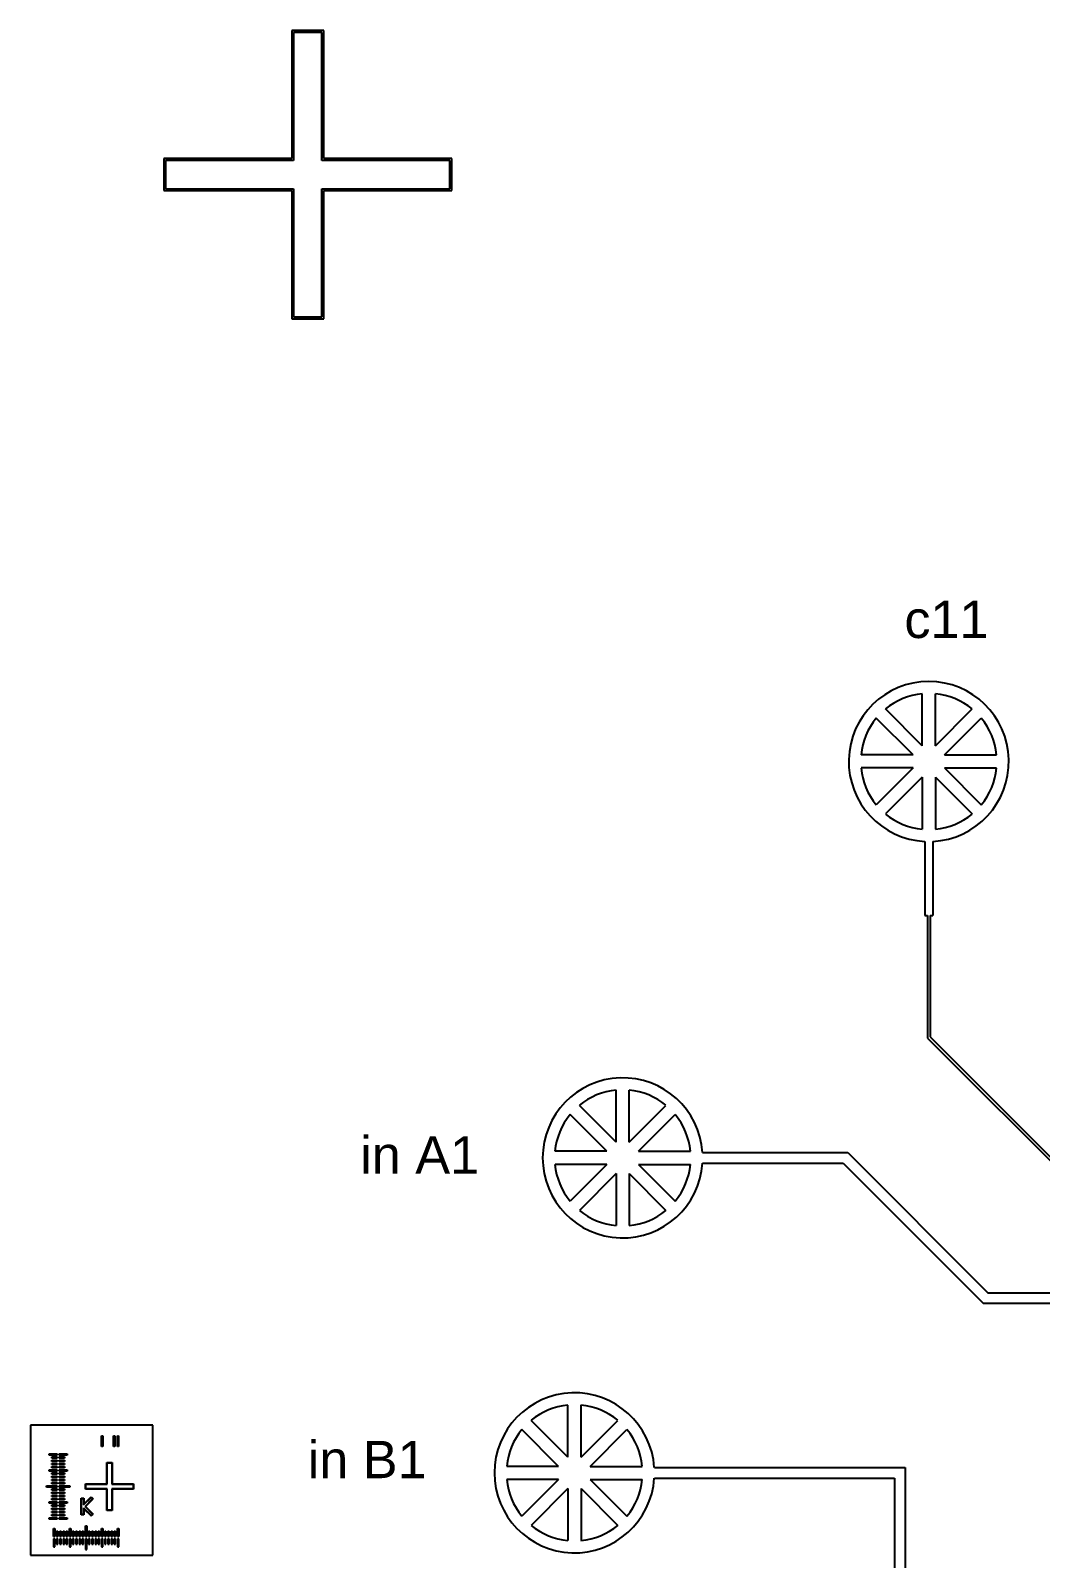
# Model space of a CAD drawing. Header units: millimetres. Extents: x -167437 to 196752, y 185 to 128185.
# Drawn here: x -167437 to -157972, y 51013 to 65332 of the extents above; entities that cross this region are included whole.
import ezdxf

# ---------------------------------------------------------------- set-up
doc = ezdxf.new("R2010")
doc.units = ezdxf.units.MM
for name, color, linetype in [('Control - Clear', 10, 'Continuous'), ('Control - Mask', 40, 'Continuous'), ('Flow - AZ50', 80, 'Continuous'), ('Flow - Clear', 140, 'Continuous'), ('Flow - Mask', 131, 'Continuous')]:
    doc.layers.add(name, color=color, linetype=linetype)
doc.styles.get("Standard").update_dxf_attribs({"font": 'arial.ttf'})

msp = doc.modelspace()

# ---------------------------------------------------------------- linework, layer by layer
at = {"layer": 'Control - Clear'}
for p, q in [((-164707, 65314), (-164971, 65314)), ((-164971, 65314), (-164971, 64114)), ((-164707, 64114), (-164707, 65314)), ((-164971, 64114), (-166171, 64114)), ((-166171, 64114), (-166171, 63850)), ((-163507, 64114), (-164707, 64114)), ((-163507, 63850), (-163507, 64114)), ((-166171, 63850), (-164971, 63850)), ((-164971, 63850), (-164971, 62650)), ((-164707, 62650), (-164707, 63850)), ((-164707, 63850), (-163507, 63850)), ((-164971, 62650), (-164707, 62650)), ((-159055, 57733), (-159055, 57038)), ((-158980, 57733), (-158980, 57038)), ((-159055, 57038), (-159030, 57038)), ((-159030, 57038), (-159030, 55889)), ((-159005, 57038), (-158980, 57038)), ((-159005, 57038), (-159005, 55900)), ((-159030, 55889), (-157469, 54328)), ((-159005, 55900), (-157459, 54353)), ((-166660, 52063), (-166660, 52163)), ((-166660, 52163), (-166648, 52163)), ((-166648, 52163), (-166648, 52063)), ((-166623, 52063), (-166623, 52163)), ((-166623, 52163), (-166611, 52163)), ((-166611, 52163), (-166611, 52063)), ((-167262, 51982), (-167262, 51994)), ((-167262, 51994), (-167187, 51994)), ((-167187, 51982), (-167262, 51982)), ((-167187, 51994), (-167187, 51982)), ((-166648, 52063), (-166660, 52063)), ((-166611, 52063), (-166623, 52063)), ((-167262, 51832), (-167262, 51844)), ((-167262, 51844), (-167187, 51844)), ((-167237, 51952), (-167237, 51964)), ((-167237, 51964), (-167187, 51964)), ((-167187, 51952), (-167237, 51952)), ((-167237, 51922), (-167237, 51934)), ((-167237, 51934), (-167187, 51934)), ((-167187, 51922), (-167237, 51922)), ((-167237, 51892), (-167237, 51904)), ((-167237, 51904), (-167187, 51904)), ((-167187, 51892), (-167237, 51892)), ((-167237, 51862), (-167237, 51874)), ((-167237, 51874), (-167187, 51874)), ((-167187, 51862), (-167237, 51862)), ((-167187, 51964), (-167187, 51952)), ((-167187, 51934), (-167187, 51922)), ((-167187, 51904), (-167187, 51892)), ((-167187, 51874), (-167187, 51862)), ((-167187, 51844), (-167187, 51832)), ((-166719, 51710), (-166719, 51910)), ((-166719, 51910), (-166675, 51910)), ((-166675, 51910), (-166675, 51710)), ((-167287, 51682), (-167287, 51694)), ((-167287, 51694), (-167187, 51694)), ((-167187, 51832), (-167262, 51832)), ((-167237, 51802), (-167237, 51814)), ((-167237, 51814), (-167187, 51814)), ((-167187, 51802), (-167237, 51802)), ((-167237, 51772), (-167237, 51784)), ((-167237, 51784), (-167187, 51784)), ((-167187, 51772), (-167237, 51772)), ((-167237, 51742), (-167237, 51754)), ((-167237, 51754), (-167187, 51754)), ((-167187, 51742), (-167237, 51742)), ((-167237, 51712), (-167237, 51724)), ((-167237, 51724), (-167187, 51724)), ((-167187, 51712), (-167237, 51712)), ((-167187, 51814), (-167187, 51802)), ((-167187, 51784), (-167187, 51772)), ((-167187, 51754), (-167187, 51742)), ((-167187, 51724), (-167187, 51712)), ((-167187, 51694), (-167187, 51682)), ((-166919, 51710), (-166719, 51710)), ((-166919, 51666), (-166919, 51710)), ((-166675, 51710), (-166475, 51710)), ((-166475, 51710), (-166475, 51666)), ((-167187, 51682), (-167287, 51682)), ((-167237, 51652), (-167237, 51664)), ((-167237, 51664), (-167187, 51664)), ((-167187, 51652), (-167237, 51652)), ((-167237, 51622), (-167237, 51634)), ((-167237, 51634), (-167187, 51634)), ((-167187, 51622), (-167237, 51622)), ((-167237, 51592), (-167237, 51604)), ((-167237, 51604), (-167187, 51604)), ((-167187, 51592), (-167237, 51592)), ((-167237, 51562), (-167237, 51574)), ((-167237, 51574), (-167187, 51574)), ((-167187, 51562), (-167237, 51562)), ((-167187, 51664), (-167187, 51652)), ((-167187, 51634), (-167187, 51622)), ((-167187, 51604), (-167187, 51592)), ((-167187, 51574), (-167187, 51562)), ((-166960, 51575), (-166940, 51575)), ((-166960, 51425), (-166960, 51575)), ((-166940, 51514), (-166869, 51585)), ((-166940, 51575), (-166940, 51514)), ((-166926, 51500), (-166855, 51571)), ((-166719, 51666), (-166919, 51666)), ((-166869, 51585), (-166855, 51571)), ((-166719, 51466), (-166719, 51666)), ((-166475, 51666), (-166675, 51666)), ((-166675, 51666), (-166675, 51466)), ((-167262, 51532), (-167262, 51544)), ((-167262, 51544), (-167187, 51544)), ((-167187, 51532), (-167262, 51532)), ((-167237, 51502), (-167237, 51514)), ((-167237, 51514), (-167187, 51514)), ((-167187, 51502), (-167237, 51502)), ((-167237, 51472), (-167237, 51484)), ((-167237, 51484), (-167187, 51484)), ((-167187, 51472), (-167237, 51472)), ((-167237, 51442), (-167237, 51454)), ((-167237, 51454), (-167187, 51454)), ((-167187, 51442), (-167237, 51442)), ((-167237, 51412), (-167237, 51424)), ((-167237, 51424), (-167187, 51424)), ((-167187, 51412), (-167237, 51412)), ((-167187, 51544), (-167187, 51532)), ((-167187, 51514), (-167187, 51502)), ((-167187, 51484), (-167187, 51472)), ((-167187, 51454), (-167187, 51442)), ((-167187, 51424), (-167187, 51412)), ((-166940, 51425), (-166960, 51425)), ((-166940, 51486), (-166940, 51425)), ((-166940, 51486), (-166869, 51415)), ((-166926, 51500), (-166855, 51429)), ((-166869, 51415), (-166855, 51429)), ((-166675, 51466), (-166719, 51466)), ((-167262, 51382), (-167262, 51394)), ((-167262, 51394), (-167187, 51394)), ((-167187, 51382), (-167262, 51382)), ((-167222, 51218), (-167222, 51293)), ((-167222, 51293), (-167210, 51293)), ((-167210, 51293), (-167210, 51218)), ((-167192, 51218), (-167192, 51268)), ((-167192, 51268), (-167180, 51268)), ((-167187, 51394), (-167187, 51382)), ((-167180, 51268), (-167180, 51218)), ((-167162, 51218), (-167162, 51268)), ((-167162, 51268), (-167150, 51268)), ((-167150, 51268), (-167150, 51218)), ((-167132, 51218), (-167132, 51268)), ((-167132, 51268), (-167120, 51268)), ((-167120, 51268), (-167120, 51218)), ((-167102, 51218), (-167102, 51268)), ((-167102, 51268), (-167090, 51268)), ((-167090, 51268), (-167090, 51218)), ((-167072, 51218), (-167072, 51293)), ((-167072, 51293), (-167060, 51293)), ((-167060, 51293), (-167060, 51218)), ((-167042, 51218), (-167042, 51268)), ((-167042, 51268), (-167030, 51268)), ((-167030, 51268), (-167030, 51218)), ((-167012, 51218), (-167012, 51268)), ((-167012, 51268), (-167000, 51268)), ((-167000, 51268), (-167000, 51218)), ((-166982, 51218), (-166982, 51268)), ((-166982, 51268), (-166970, 51268)), ((-166970, 51268), (-166970, 51218)), ((-166952, 51218), (-166952, 51268)), ((-166952, 51268), (-166940, 51268)), ((-166940, 51268), (-166940, 51218)), ((-166922, 51218), (-166922, 51318)), ((-166922, 51318), (-166910, 51318)), ((-166910, 51318), (-166910, 51218)), ((-166892, 51218), (-166892, 51268)), ((-166892, 51268), (-166880, 51268)), ((-166880, 51268), (-166880, 51218)), ((-166862, 51218), (-166862, 51268)), ((-166862, 51268), (-166850, 51268)), ((-166850, 51268), (-166850, 51218)), ((-166832, 51218), (-166832, 51268)), ((-166832, 51268), (-166820, 51268)), ((-166820, 51268), (-166820, 51218)), ((-166802, 51218), (-166802, 51268)), ((-166802, 51268), (-166790, 51268)), ((-166790, 51268), (-166790, 51218)), ((-166772, 51218), (-166772, 51293)), ((-166772, 51293), (-166760, 51293)), ((-166760, 51293), (-166760, 51218)), ((-166742, 51218), (-166742, 51268)), ((-166742, 51268), (-166730, 51268)), ((-166730, 51268), (-166730, 51218)), ((-166712, 51218), (-166712, 51268)), ((-166712, 51268), (-166700, 51268)), ((-166700, 51268), (-166700, 51218)), ((-166682, 51218), (-166682, 51268)), ((-166682, 51268), (-166670, 51268)), ((-166670, 51268), (-166670, 51218)), ((-166652, 51218), (-166652, 51268)), ((-166652, 51268), (-166640, 51268)), ((-166640, 51268), (-166640, 51218)), ((-166622, 51218), (-166622, 51293)), ((-166622, 51293), (-166610, 51293)), ((-166610, 51293), (-166610, 51218)), ((-167210, 51218), (-167222, 51218)), ((-167180, 51218), (-167192, 51218)), ((-167150, 51218), (-167162, 51218)), ((-167120, 51218), (-167132, 51218)), ((-167090, 51218), (-167102, 51218)), ((-167060, 51218), (-167072, 51218)), ((-167030, 51218), (-167042, 51218)), ((-167000, 51218), (-167012, 51218)), ((-166970, 51218), (-166982, 51218)), ((-166940, 51218), (-166952, 51218)), ((-166910, 51218), (-166922, 51218)), ((-166880, 51218), (-166892, 51218)), ((-166850, 51218), (-166862, 51218)), ((-166820, 51218), (-166832, 51218)), ((-166790, 51218), (-166802, 51218)), ((-166760, 51218), (-166772, 51218)), ((-166730, 51218), (-166742, 51218)), ((-166700, 51218), (-166712, 51218)), ((-166670, 51218), (-166682, 51218)), ((-166640, 51218), (-166652, 51218)), ((-166610, 51218), (-166622, 51218))]:
    msp.add_line(p, q, dxfattribs=at)
msp.add_arc((-159018, 58482), 750, 272.866, 267.134, dxfattribs=at)
at = {"layer": 'Control - Mask'}
for p, q in [((-159079, 58630), (-159079, 59117)), ((-158956, 58630), (-158956, 59117)), ((-159166, 58544), (-159510, 58888)), ((-159079, 58630), (-159423, 58974)), ((-158956, 58630), (-158612, 58974)), ((-158870, 58544), (-158526, 58888)), ((-159166, 58544), (-159652, 58544)), ((-158870, 58544), (-158383, 58544)), ((-159166, 58421), (-159652, 58421)), ((-159166, 58421), (-159510, 58077)), ((-159079, 58334), (-159423, 57990)), ((-159079, 58334), (-159079, 57848)), ((-158956, 58334), (-158956, 57848)), ((-158956, 58334), (-158612, 57990)), ((-158870, 58421), (-158383, 58421)), ((-158870, 58421), (-158526, 58077))]:
    msp.add_line(p, q, dxfattribs=at)
for start, end in [(95.5177, 129.4823), (50.5177, 84.4823), (140.5177, 174.4823), (5.5177, 39.4823), (185.5177, 219.4823), (320.5177, 354.4823), (230.5177, 264.4823), (275.5177, 309.4823)]:
    msp.add_arc((-159018, 58482), 638, start, end, dxfattribs=at)
at = {"layer": 'Flow - AZ50'}
for p, q in [((-166772, 52063), (-166772, 52163)), ((-166772, 52163), (-166760, 52163)), ((-166760, 52163), (-166760, 52063)), ((-167167, 51994), (-167092, 51994)), ((-167167, 51982), (-167167, 51994)), ((-167092, 51982), (-167167, 51982)), ((-167092, 51994), (-167092, 51982)), ((-166760, 52063), (-166772, 52063)), ((-167167, 51964), (-167117, 51964)), ((-167167, 51952), (-167167, 51964)), ((-167117, 51952), (-167167, 51952)), ((-167167, 51934), (-167117, 51934)), ((-167167, 51922), (-167167, 51934)), ((-167117, 51922), (-167167, 51922)), ((-167167, 51904), (-167117, 51904)), ((-167167, 51892), (-167167, 51904)), ((-167117, 51892), (-167167, 51892)), ((-167167, 51874), (-167117, 51874)), ((-167167, 51862), (-167167, 51874)), ((-167117, 51862), (-167167, 51862)), ((-167167, 51844), (-167092, 51844)), ((-167167, 51832), (-167167, 51844)), ((-167117, 51964), (-167117, 51952)), ((-167117, 51934), (-167117, 51922)), ((-167117, 51904), (-167117, 51892)), ((-167117, 51874), (-167117, 51862)), ((-167092, 51844), (-167092, 51832)), ((-166722, 51713), (-166722, 51913)), ((-166722, 51913), (-166672, 51913)), ((-166672, 51913), (-166672, 51713)), ((-167092, 51832), (-167167, 51832)), ((-167167, 51814), (-167117, 51814)), ((-167167, 51802), (-167167, 51814)), ((-167117, 51802), (-167167, 51802)), ((-167167, 51784), (-167117, 51784)), ((-167167, 51772), (-167167, 51784)), ((-167117, 51772), (-167167, 51772)), ((-167167, 51754), (-167117, 51754)), ((-167167, 51742), (-167167, 51754)), ((-167117, 51742), (-167167, 51742)), ((-167167, 51724), (-167117, 51724)), ((-167167, 51712), (-167167, 51724)), ((-167117, 51712), (-167167, 51712)), ((-167167, 51694), (-167067, 51694)), ((-167167, 51682), (-167167, 51694)), ((-167117, 51814), (-167117, 51802)), ((-167117, 51784), (-167117, 51772)), ((-167117, 51754), (-167117, 51742)), ((-167117, 51724), (-167117, 51712)), ((-167067, 51694), (-167067, 51682)), ((-166922, 51713), (-166722, 51713)), ((-166922, 51663), (-166922, 51713)), ((-166672, 51713), (-166472, 51713)), ((-166472, 51713), (-166472, 51663)), ((-167067, 51682), (-167167, 51682)), ((-167167, 51664), (-167117, 51664)), ((-167167, 51652), (-167167, 51664)), ((-167117, 51652), (-167167, 51652)), ((-167167, 51634), (-167117, 51634)), ((-167167, 51622), (-167167, 51634)), ((-167117, 51622), (-167167, 51622)), ((-167167, 51604), (-167117, 51604)), ((-167167, 51592), (-167167, 51604)), ((-167117, 51592), (-167167, 51592)), ((-167167, 51574), (-167117, 51574)), ((-167167, 51562), (-167167, 51574)), ((-167117, 51562), (-167167, 51562)), ((-167117, 51664), (-167117, 51652)), ((-167117, 51634), (-167117, 51622)), ((-167117, 51604), (-167117, 51592)), ((-167117, 51574), (-167117, 51562)), ((-166963, 51578), (-166937, 51578)), ((-166963, 51422), (-166963, 51578)), ((-166937, 51521), (-166869, 51589)), ((-166937, 51578), (-166937, 51521)), ((-166722, 51663), (-166922, 51663)), ((-166921, 51500), (-166851, 51571)), ((-166869, 51589), (-166851, 51571)), ((-166722, 51463), (-166722, 51663)), ((-166472, 51663), (-166672, 51663)), ((-166672, 51663), (-166672, 51463)), ((-167167, 51544), (-167092, 51544)), ((-167167, 51532), (-167167, 51544)), ((-167092, 51532), (-167167, 51532)), ((-167167, 51514), (-167117, 51514)), ((-167167, 51502), (-167167, 51514)), ((-167117, 51502), (-167167, 51502)), ((-167167, 51484), (-167117, 51484)), ((-167167, 51472), (-167167, 51484)), ((-167117, 51472), (-167167, 51472)), ((-167167, 51454), (-167117, 51454)), ((-167167, 51442), (-167167, 51454)), ((-167117, 51442), (-167167, 51442)), ((-167167, 51424), (-167117, 51424)), ((-167167, 51412), (-167167, 51424)), ((-167117, 51412), (-167167, 51412)), ((-167117, 51514), (-167117, 51502)), ((-167117, 51484), (-167117, 51472)), ((-167117, 51454), (-167117, 51442)), ((-167117, 51424), (-167117, 51412)), ((-167092, 51544), (-167092, 51532)), ((-166937, 51422), (-166963, 51422)), ((-166937, 51479), (-166937, 51422)), ((-166937, 51479), (-166869, 51411)), ((-166921, 51500), (-166851, 51429)), ((-166869, 51411), (-166851, 51429)), ((-166672, 51463), (-166722, 51463)), ((-167167, 51394), (-167092, 51394)), ((-167167, 51382), (-167167, 51394)), ((-167092, 51382), (-167167, 51382)), ((-167092, 51394), (-167092, 51382)), ((-167222, 51198), (-167222, 51123)), ((-167210, 51198), (-167222, 51198)), ((-167222, 51123), (-167210, 51123)), ((-167210, 51123), (-167210, 51198)), ((-167192, 51198), (-167192, 51148)), ((-167180, 51198), (-167192, 51198)), ((-167192, 51148), (-167180, 51148)), ((-167180, 51148), (-167180, 51198)), ((-167162, 51198), (-167162, 51148)), ((-167150, 51198), (-167162, 51198)), ((-167162, 51148), (-167150, 51148)), ((-167150, 51148), (-167150, 51198)), ((-167132, 51198), (-167132, 51148)), ((-167120, 51198), (-167132, 51198)), ((-167132, 51148), (-167120, 51148)), ((-167120, 51148), (-167120, 51198)), ((-167102, 51198), (-167102, 51148)), ((-167090, 51198), (-167102, 51198)), ((-167102, 51148), (-167090, 51148)), ((-167090, 51148), (-167090, 51198)), ((-167072, 51198), (-167072, 51123)), ((-167060, 51198), (-167072, 51198)), ((-167072, 51123), (-167060, 51123)), ((-167060, 51123), (-167060, 51198)), ((-167042, 51198), (-167042, 51148)), ((-167030, 51198), (-167042, 51198)), ((-167042, 51148), (-167030, 51148)), ((-167030, 51148), (-167030, 51198)), ((-167012, 51198), (-167012, 51148)), ((-167000, 51198), (-167012, 51198)), ((-167012, 51148), (-167000, 51148)), ((-167000, 51148), (-167000, 51198)), ((-166982, 51198), (-166982, 51148)), ((-166970, 51198), (-166982, 51198)), ((-166982, 51148), (-166970, 51148)), ((-166970, 51148), (-166970, 51198)), ((-166952, 51198), (-166952, 51148)), ((-166940, 51198), (-166952, 51198)), ((-166952, 51148), (-166940, 51148)), ((-166940, 51148), (-166940, 51198)), ((-166922, 51198), (-166922, 51098)), ((-166910, 51198), (-166922, 51198)), ((-166910, 51098), (-166910, 51198)), ((-166892, 51198), (-166892, 51148)), ((-166880, 51198), (-166892, 51198)), ((-166892, 51148), (-166880, 51148)), ((-166880, 51148), (-166880, 51198)), ((-166862, 51198), (-166862, 51148)), ((-166850, 51198), (-166862, 51198)), ((-166862, 51148), (-166850, 51148)), ((-166850, 51148), (-166850, 51198)), ((-166832, 51198), (-166832, 51148)), ((-166820, 51198), (-166832, 51198)), ((-166832, 51148), (-166820, 51148)), ((-166820, 51148), (-166820, 51198)), ((-166802, 51198), (-166802, 51148)), ((-166790, 51198), (-166802, 51198)), ((-166802, 51148), (-166790, 51148)), ((-166790, 51148), (-166790, 51198)), ((-166772, 51198), (-166772, 51123)), ((-166760, 51198), (-166772, 51198)), ((-166772, 51123), (-166760, 51123)), ((-166760, 51123), (-166760, 51198)), ((-166742, 51198), (-166742, 51148)), ((-166730, 51198), (-166742, 51198)), ((-166742, 51148), (-166730, 51148)), ((-166730, 51148), (-166730, 51198)), ((-166712, 51198), (-166712, 51148)), ((-166700, 51198), (-166712, 51198)), ((-166712, 51148), (-166700, 51148)), ((-166700, 51148), (-166700, 51198)), ((-166682, 51198), (-166682, 51148)), ((-166670, 51198), (-166682, 51198)), ((-166682, 51148), (-166670, 51148)), ((-166670, 51148), (-166670, 51198)), ((-166652, 51198), (-166652, 51148)), ((-166640, 51198), (-166652, 51198)), ((-166652, 51148), (-166640, 51148)), ((-166640, 51148), (-166640, 51198)), ((-166622, 51198), (-166622, 51123)), ((-166610, 51198), (-166622, 51198)), ((-166622, 51123), (-166610, 51123)), ((-166610, 51123), (-166610, 51198)), ((-166922, 51098), (-166910, 51098))]:
    msp.add_line(p, q, dxfattribs=at)
at = {"layer": 'Flow - Clear'}
for p, q in [((-164689, 65332), (-164989, 65332)), ((-164989, 65332), (-164989, 64132)), ((-164689, 64132), (-164689, 65332)), ((-164989, 64132), (-166189, 64132)), ((-166189, 64132), (-166189, 63832)), ((-163489, 64132), (-164689, 64132)), ((-163489, 63832), (-163489, 64132)), ((-166189, 63832), (-164989, 63832)), ((-164989, 63832), (-164989, 62632)), ((-164689, 62632), (-164689, 63832)), ((-164689, 63832), (-163489, 63832)), ((-164989, 62632), (-164689, 62632)), ((-161138, 54817), (-159778, 54817)), ((-161138, 54717), (-159819, 54717)), ((-159819, 54717), (-158505, 53403)), ((-159778, 54817), (-158464, 53503)), ((-158464, 53503), (-155939, 53503)), ((-156514, 53403), (-158505, 53403)), ((-167437, 52263), (-167437, 51043)), ((-166292, 52263), (-167437, 52263)), ((-166292, 51043), (-166292, 52263)), ((-161590, 51865), (-159240, 51865)), ((-159240, 51865), (-159240, 50603)), ((-161590, 51765), (-159340, 51765)), ((-159340, 51765), (-159340, 49465)), ((-167437, 51043), (-166292, 51043))]:
    msp.add_line(p, q, dxfattribs=at)
for centre in [(-161887, 54767), (-162339, 51815)]:
    msp.add_arc(centre, 750, 3.8226, 356.1774, dxfattribs=at)
at = {"layer": 'Flow - Mask'}
for p, q in [((-161948, 54915), (-161948, 55402)), ((-161825, 54915), (-161825, 55402)), ((-162035, 54829), (-162379, 55173)), ((-161948, 54915), (-162292, 55259)), ((-161825, 54915), (-161481, 55259)), ((-161739, 54829), (-161394, 55173)), ((-162035, 54829), (-162521, 54829)), ((-162035, 54706), (-162521, 54706)), ((-162035, 54706), (-162379, 54362)), ((-161739, 54829), (-161252, 54829)), ((-161739, 54706), (-161252, 54706)), ((-161739, 54706), (-161394, 54362)), ((-161948, 54619), (-162292, 54275)), ((-161948, 54619), (-161948, 54133)), ((-161825, 54619), (-161825, 54133)), ((-161825, 54619), (-161481, 54275)), ((-162400, 51963), (-162400, 52449)), ((-162277, 51963), (-162277, 52449)), ((-162400, 51963), (-162744, 52307)), ((-162277, 51963), (-161933, 52307)), ((-162487, 51876), (-162831, 52220)), ((-162191, 51876), (-161847, 52220)), ((-162487, 51876), (-162973, 51876)), ((-162191, 51876), (-161704, 51876)), ((-162487, 51753), (-162973, 51753)), ((-162487, 51753), (-162831, 51409)), ((-162191, 51753), (-161704, 51753)), ((-162191, 51753), (-161847, 51409)), ((-162400, 51667), (-162744, 51323)), ((-162400, 51667), (-162400, 51180)), ((-162277, 51667), (-162277, 51180)), ((-162277, 51667), (-161933, 51323))]:
    msp.add_line(p, q, dxfattribs=at)
for centre, start, end in [((-161887, 54767), 95.5177, 129.4823), ((-161887, 54767), 50.5177, 84.4823), ((-161887, 54767), 140.5177, 174.4823), ((-161887, 54767), 5.5177, 39.4823), ((-161887, 54767), 185.5177, 219.4823), ((-161887, 54767), 320.5177, 354.4823), ((-161887, 54767), 230.5177, 264.4823), ((-161887, 54767), 275.5177, 309.4823), ((-162339, 51815), 95.5177, 129.4823), ((-162339, 51815), 50.5177, 84.4823), ((-162339, 51815), 140.5177, 174.4823), ((-162339, 51815), 5.5177, 39.4823), ((-162339, 51815), 185.5177, 219.4823), ((-162339, 51815), 320.5177, 354.4823), ((-162339, 51815), 230.5177, 264.4823), ((-162339, 51815), 275.5177, 309.4823)]:
    msp.add_arc(centre, 638, start, end, dxfattribs=at)

# ---------------------------------------------------------------- texts
at = {"layer": 'Control - Clear', "insert": (-159247, 59989), "char_height": 350, "attachment_point": 1}
msp.add_mtext_dynamic_manual_height_columns('c11', width=6.63, gutter_width=12.5, heights=[0], dxfattribs=at)
at = {"layer": 'Flow - Clear', "char_height": 350, "attachment_point": 1}
for s, width, heights, insert in [('in A1', 1234.99, [2.273736754432321e-13], (-164347, 54970)), ('in B1', 1362.46, [0], (-164839, 52115))]:
    msp.add_mtext_dynamic_manual_height_columns(s, width=width, gutter_width=12.5, heights=heights, dxfattribs=dict(at, insert=insert))

doc.saveas('drawing.dxf')
